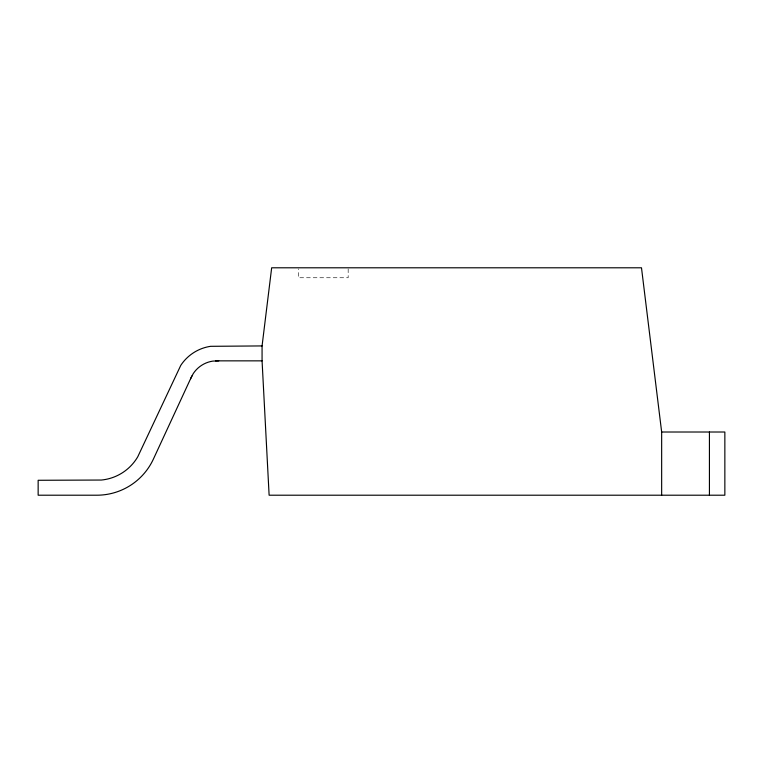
<?xml version="1.0" encoding="UTF-8"?>
<svg xmlns="http://www.w3.org/2000/svg" width="763" height="763" viewBox="0 0 763 763"><rect width="100%" height="100%" fill="white"/><g stroke="black" fill="none" stroke-linecap="round" stroke-linejoin="round"><path stroke-width="0.57" stroke-dasharray="3.81 2.86" d="M348.166 268.9L348.166 277.751L298.4 277.751L298.4 268.9"/><path stroke-width="1.14" d="M661.655 432.011L724.85 432.011L724.85 495.206L269.12 495.206L262.071 360.851L262.071 345.925L271.666 267.794L641.492 267.794L661.655 432.011L661.655 495.206M190.512 378.915L193.249 373.612A28.431 28.431 0 0 1 212.82 361.109L218.781 360.851M191.894 375.921L153.401 459.078A62.299 62.299 0 0 1 96.872 495.206L38.15 495.206L38.15 480.28L101.345 480.041A47.354 47.354 0 0 0 137.76 456.779L180.764 365.391A43.386 43.386 0 0 1 210.617 346.316L262.071 345.925M215.49 360.851L262.071 360.851M709.428 432.011L709.428 495.206"/></g></svg>
